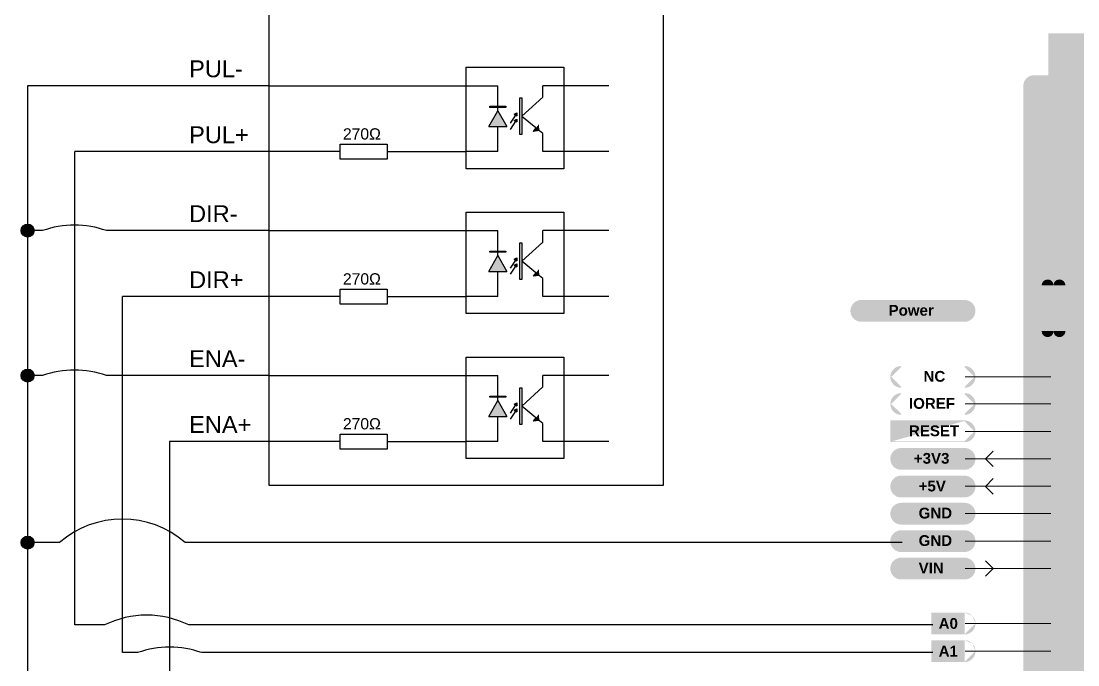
# Model space of a CAD drawing. Header units: millimetres. Extents: x 1 to 623, y -49 to 60.
# Drawn here: x 332.87 to 343.91, y 22.7 to 29.43 of the extents above; entities that cross this region are included whole.
import ezdxf

# ---------------------------------------------------------------- set-up
doc = ezdxf.new("R2010")
doc.units = ezdxf.units.MM
doc.header["$LTSCALE"] = 0.1
doc.layers.add('PDF6_Geometry', color=7, linetype='Continuous')
doc.layers.add('PDF6_Solid Fills', color=7, linetype='Continuous', true_color=0x8b8f90)
doc.layers.add('PDF6_Text', color=7, linetype='Continuous', true_color=0xffffff)
doc.styles.add('PDF RobotoMono Bold', font='arialbd.ttf')
doc.styles.get("Standard").update_dxf_attribs({"font": 'arial.ttf'})

# ---------------------------------------------------------------- blocks, each defined once
blk = doc.blocks.new('ARDUINO')
at = {"layer": 'PDF6_Solid Fills', "lineweight": 20, "true_color": 0x308c97, "transparency": 33554559}
blk.add_hatch(color=145, dxfattribs=at).paths.add_polyline_path([(364.414, 28.879), (364.476, 28.879), (364.476, 28.879), (364.538, 28.879), (364.538, 29.232), (364.476, 29.232), (364.476, 29.232), (364.414, 29.232), (364.352, 29.232), (364.29, 29.232), (364.228, 29.232), (364.165, 29.232), (364.103, 29.232), (364.041, 29.232), (363.979, 29.232), (363.917, 29.232), (363.854, 29.232), (363.792, 29.232), (363.73, 29.232), (363.668, 29.232), (363.606, 29.232), (363.543, 29.232), (363.481, 29.232), (363.419, 29.232), (363.363, 29.232), (363.357, 29.232), (363.301, 29.232), (363.301, 28.879), (363.357, 28.879), (363.363, 28.879), (363.419, 28.879), (363.419, 28.106), (363.419, 27.808), (363.419, 27.589), (363.543, 27.589), (363.668, 27.589), (363.792, 27.589), (363.869, 27.589), (363.917, 27.589), (364.041, 27.589), (364.165, 27.589), (364.166, 27.589), (364.29, 27.589), (364.414, 27.589)])
at = {"layer": 'PDF6_Solid Fills', "lineweight": 20, "true_color": 0xec7e40, "transparency": 33554559}
blk.add_hatch(color=23, dxfattribs=at).paths.add_polyline_path([(364.414, 28.879), (364.476, 28.879), (364.476, 28.879), (364.538, 28.879), (364.538, 29.232), (364.476, 29.232), (364.476, 29.232), (364.414, 29.232), (364.352, 29.232), (364.29, 29.232), (364.228, 29.232), (364.165, 29.232), (364.103, 29.232), (364.041, 29.232), (363.979, 29.232), (363.917, 29.232), (363.854, 29.232), (363.792, 29.232), (363.73, 29.232), (363.668, 29.232), (363.606, 29.232), (363.543, 29.232), (363.481, 29.232), (363.419, 29.232), (363.363, 29.232), (363.357, 29.232), (363.301, 29.232), (363.301, 28.879), (363.357, 28.879), (363.363, 28.879), (363.419, 28.879), (363.419, 28.106), (363.419, 27.808), (363.419, 27.589), (363.543, 27.589), (363.668, 27.589), (363.792, 27.589), (363.869, 27.589), (363.917, 27.589), (364.041, 27.589), (364.165, 27.589), (364.166, 27.589), (364.29, 27.589), (364.414, 27.589)])
at = {"layer": 'PDF6_Solid Fills', "lineweight": 20, "true_color": 0x11100d, "transparency": 33554559}
for points in [[(364.414, 28.879), (364.476, 28.879), (364.476, 28.879), (364.538, 28.879), (364.538, 29.232), (364.476, 29.232), (364.476, 29.232), (364.414, 29.232), (364.352, 29.232), (364.29, 29.232), (364.228, 29.232), (364.165, 29.232), (364.103, 29.232), (364.041, 29.232), (363.979, 29.232), (363.917, 29.232), (363.854, 29.232), (363.792, 29.232), (363.73, 29.232), (363.668, 29.232), (363.606, 29.232), (363.543, 29.232), (363.481, 29.232), (363.419, 29.232), (363.363, 29.232), (363.357, 29.232), (363.301, 29.232), (363.301, 28.879), (363.357, 28.879), (363.363, 28.879), (363.419, 28.879), (363.419, 28.106), (363.419, 27.808), (363.419, 27.589), (363.543, 27.589), (363.668, 27.589), (363.792, 27.589), (363.869, 27.589), (363.917, 27.589), (364.041, 27.589), (364.165, 27.589), (364.166, 27.589), (364.29, 27.589), (364.414, 27.589)], [(363.354, 26.205), (363.354, 26.205), (363.478, 26.205), (363.478, 26.257), (363.478, 26.261), (363.478, 26.31), (363.478, 26.314), (363.478, 26.363), (363.478, 26.367), (363.478, 26.415), (363.478, 26.419), (363.478, 26.468), (363.478, 26.472), (363.478, 26.521), (363.478, 26.525), (363.478, 26.574), (363.478, 26.578), (363.478, 26.626), (363.478, 26.63), (363.478, 26.683), (363.354, 26.683), (363.354, 26.683), (363.23, 26.683), (363.23, 26.63), (363.23, 26.626), (363.23, 26.578), (363.23, 26.574), (363.23, 26.525), (363.23, 26.521), (363.23, 26.472), (363.23, 26.468), (363.23, 26.419), (363.23, 26.415), (363.23, 26.367), (363.23, 26.363), (363.23, 26.314), (363.23, 26.31), (363.23, 26.261), (363.23, 26.257), (363.23, 26.205)]]:
    blk.add_hatch(color=28, dxfattribs=at).paths.add_polyline_path(points)
at = {"layer": 'PDF6_Solid Fills', "lineweight": 20, "true_color": 0x017481, "transparency": 33554559}
for points in [[(367.338, 17.415), (363.469, 17.415), (363.182, 17.702), (363.152, 17.702), (363.14, 17.702), (363.13, 17.704), (363.119, 17.706), (363.108, 17.71), (363.098, 17.715), (363.089, 17.72), (363.08, 17.727), (363.072, 17.735), (363.065, 17.743), (363.058, 17.752), (363.052, 17.761), (363.047, 17.771), (363.043, 17.782), (363.041, 17.792), (363.04, 17.803), (363.039, 17.814), (363.039, 28.767), (363.04, 28.778), (363.041, 28.789), (363.043, 28.8), (363.047, 28.81), (363.052, 28.821), (363.058, 28.83), (363.065, 28.839), (363.072, 28.847), (363.08, 28.855), (363.089, 28.861), (363.098, 28.867), (363.108, 28.871), (363.119, 28.875), (363.13, 28.878), (363.14, 28.88), (363.152, 28.88), (368.946, 28.88), (368.957, 28.88), (368.968, 28.878), (368.978, 28.875), (368.989, 28.871), (368.999, 28.867), (369.008, 28.861), (369.017, 28.855), (369.026, 28.847), (369.033, 28.839), (369.04, 28.83), (369.045, 28.821), (369.05, 28.81), (369.054, 28.8), (369.056, 28.789), (369.058, 28.778), (369.058, 28.767), (369.058, 28.767), (369.058, 18.559), (369.058, 18.559), (369.058, 17.811), (369.058, 17.8), (369.056, 17.789), (369.054, 17.779), (369.05, 17.768), (369.045, 17.758), (369.04, 17.749), (369.033, 17.74), (369.026, 17.731), (369.017, 17.724), (369.008, 17.717), (368.999, 17.712), (368.989, 17.707), (368.978, 17.703), (368.968, 17.701), (368.957, 17.699), (368.946, 17.699), (367.622, 17.699)], [(363.354, 26.205), (363.354, 26.205), (363.478, 26.205), (363.478, 26.257), (363.478, 26.261), (363.478, 26.31), (363.478, 26.314), (363.478, 26.363), (363.478, 26.367), (363.478, 26.415), (363.478, 26.419), (363.478, 26.468), (363.478, 26.472), (363.478, 26.521), (363.478, 26.525), (363.478, 26.574), (363.478, 26.578), (363.478, 26.626), (363.478, 26.63), (363.478, 26.683), (363.354, 26.683), (363.354, 26.683), (363.23, 26.683), (363.23, 26.63), (363.23, 26.626), (363.23, 26.578), (363.23, 26.574), (363.23, 26.525), (363.23, 26.521), (363.23, 26.472), (363.23, 26.468), (363.23, 26.419), (363.23, 26.415), (363.23, 26.367), (363.23, 26.363), (363.23, 26.314), (363.23, 26.31), (363.23, 26.261), (363.23, 26.257), (363.23, 26.205)]]:
    blk.add_hatch(color=136, dxfattribs=at).paths.add_polyline_path(points)
at = {"layer": 'PDF6_Solid Fills', "lineweight": 20, "transparency": 33554559}
for points in [[(363.27, 27.957, 0.414548), (363.419, 27.808), (363.419, 27.808), (363.419, 28.106), (363.419, 28.106, 0.414547)], [(363.292, 26.745, 0.414096), (363.23, 26.683), (363.23, 26.683), (363.354, 26.683), (363.354, 26.683, 0.414374)], [(363.416, 26.745, 0.414374), (363.354, 26.683), (363.354, 26.683), (363.478, 26.683), (363.478, 26.683, 0.414599)], [(363.292, 26.143, 0.414374), (363.354, 26.205), (363.354, 26.205), (363.23, 26.205), (363.23, 26.205, 0.414096)], [(363.416, 26.143, 0.414599), (363.478, 26.205), (363.478, 26.205), (363.354, 26.205), (363.354, 26.205, 0.414374)]]:
    blk.add_hatch(color=256, dxfattribs=at).paths.add_polyline_path(points)
at = {"layer": 'PDF6_Solid Fills', "lineweight": 20, "true_color": 0xffffff, "transparency": 33554559}
blk.add_hatch(color=7, dxfattribs=at).paths.add_polyline_path([(363.332, 27.123, 0.414167), (363.513, 27.304), (363.513, 27.304, 0.414202), (363.332, 27.484), (363.332, 27.484, 0.414085), (363.152, 27.304), (363.152, 27.304, 0.414051)])
at = {"layer": 'PDF6_Solid Fills', "lineweight": 20, "true_color": 0xe5540f, "transparency": 33554559}
blk.add_hatch(color=32, dxfattribs=at).paths.add_polyline_path([(363.354, 26.205), (363.354, 26.205), (363.478, 26.205), (363.478, 26.257), (363.478, 26.261), (363.478, 26.31), (363.478, 26.314), (363.478, 26.363), (363.478, 26.367), (363.478, 26.415), (363.478, 26.419), (363.478, 26.468), (363.478, 26.472), (363.478, 26.521), (363.478, 26.525), (363.478, 26.574), (363.478, 26.578), (363.478, 26.626), (363.478, 26.63), (363.478, 26.683), (363.354, 26.683), (363.354, 26.683), (363.23, 26.683), (363.23, 26.63), (363.23, 26.626), (363.23, 26.578), (363.23, 26.574), (363.23, 26.525), (363.23, 26.521), (363.23, 26.472), (363.23, 26.468), (363.23, 26.419), (363.23, 26.415), (363.23, 26.367), (363.23, 26.363), (363.23, 26.314), (363.23, 26.31), (363.23, 26.261), (363.23, 26.257), (363.23, 26.205)])
at = {"layer": 'PDF6_Solid Fills', "lineweight": 20, "true_color": 0x1da086, "transparency": 33554559}
blk.add_hatch(color=134, dxfattribs=at).paths.add_polyline_path([(361.346, 26.303), (362.425, 26.303), (362.425, 26.303, 0.412459), (362.539, 26.417), (362.539, 26.417, 0.412459), (362.425, 26.531), (362.425, 26.531), (361.346, 26.531), (361.346, 26.531, 0.414243), (361.232, 26.417), (361.232, 26.417, 0.414243)])
at = {"layer": 'PDF6_Solid Fills', "lineweight": 20, "true_color": 0xbdc7c7, "transparency": 33554559}
h = blk.add_hatch(color=9, dxfattribs=at)
h.paths.add_polyline_path([(362.425, 25.841), (361.763, 25.841)], flags=0)
h.paths.add_polyline_path([(361.763, 25.841, 0.412497), (361.649, 25.727)], flags=0)
h.paths.add_polyline_path([(361.649, 25.727, 0.412497), (361.763, 25.613)], flags=0)
h.paths.add_polyline_path([(361.763, 25.613), (362.425, 25.613)], flags=0)
h.paths.add_polyline_path([(362.425, 25.613, 0.414243), (362.539, 25.727)], flags=0)
h.paths.add_polyline_path([(362.539, 25.727, 0.414243), (362.425, 25.841)], flags=0)
h.paths.add_polyline_path([(362.529, 25.727, 0.413512), (362.425, 25.831)], flags=0)
h.paths.add_polyline_path([(362.425, 25.624, 0.413512), (362.529, 25.727)], flags=0)
h.paths.add_polyline_path([(362.425, 25.624), (361.763, 25.624)], flags=0)
h.paths.add_polyline_path([(361.659, 25.727, 0.413553), (361.763, 25.624)], flags=0)
h.paths.add_polyline_path([(361.763, 25.831, 0.413553), (361.659, 25.727)], flags=0)
h.paths.add_polyline_path([(361.763, 25.831), (362.425, 25.831)], flags=0)
at = {"layer": 'PDF6_Solid Fills', "lineweight": 20, "true_color": 0xffffff, "transparency": 33554559}
h = blk.add_hatch(color=7, dxfattribs=at)
h.paths.add_polyline_path([(361.654, 25.727, 0.413535), (361.763, 25.618)], flags=0)
h.paths.add_polyline_path([(361.763, 25.836, 0.413535), (361.654, 25.727)], flags=0)
h.paths.add_polyline_path([(361.763, 25.836), (362.425, 25.836)], flags=0)
h.paths.add_polyline_path([(362.534, 25.727, 0.413575), (362.425, 25.836)], flags=0)
h.paths.add_polyline_path([(362.425, 25.618, 0.413575), (362.534, 25.727)], flags=0)
at = {"layer": 'PDF6_Solid Fills', "lineweight": 20, "true_color": 0x8a7867, "transparency": 33554559}
for points in [[(363.397, 25.656), (363.397, 25.799), (363.397, 25.799), (363.254, 25.799), (363.254, 25.799), (363.254, 25.656), (363.254, 25.656)], [(363.397, 25.369), (363.397, 25.513), (363.397, 25.513), (363.254, 25.513), (363.254, 25.513), (363.254, 25.369), (363.254, 25.369)], [(363.397, 25.083), (363.397, 25.226), (363.397, 25.226), (363.254, 25.226), (363.254, 25.226), (363.254, 25.083), (363.254, 25.083)], [(363.397, 24.796), (363.397, 24.939), (363.397, 24.939), (363.254, 24.939), (363.254, 24.939), (363.254, 24.796), (363.254, 24.796)], [(363.397, 24.509), (363.397, 24.653), (363.397, 24.653), (363.254, 24.653), (363.254, 24.653), (363.254, 24.509), (363.254, 24.509)], [(363.397, 24.223), (363.397, 24.366), (363.397, 24.366), (363.254, 24.366), (363.254, 24.366), (363.254, 24.223), (363.254, 24.223)], [(363.397, 23.936), (363.397, 24.08), (363.397, 24.08), (363.254, 24.08), (363.254, 24.08), (363.254, 23.936), (363.254, 23.936)], [(363.397, 23.65), (363.397, 23.793), (363.397, 23.793), (363.254, 23.793), (363.254, 23.793), (363.254, 23.65), (363.254, 23.65)], [(363.397, 23.076), (363.397, 23.219), (363.397, 23.219), (363.254, 23.219), (363.254, 23.219), (363.254, 23.076), (363.254, 23.076)], [(363.397, 22.789), (363.397, 22.932), (363.397, 22.932), (363.254, 22.932), (363.254, 22.932), (363.254, 22.789), (363.254, 22.789)]]:
    blk.add_hatch(color=8, dxfattribs=at).paths.add_polyline_path(points)
at = {"layer": 'PDF6_Solid Fills', "lineweight": 20, "true_color": 0xd35400, "transparency": 33554559}
h = blk.add_hatch(color=32, dxfattribs=at)
h.paths.add_polyline_path([(362.425, 25.558), (361.763, 25.558)], flags=0)
h.paths.add_polyline_path([(361.763, 25.558, 0.412497), (361.649, 25.444)], flags=0)
h.paths.add_polyline_path([(361.649, 25.444, 0.412497), (361.763, 25.33)], flags=0)
h.paths.add_polyline_path([(361.763, 25.33), (362.425, 25.33)], flags=0)
h.paths.add_polyline_path([(362.425, 25.33, 0.414243), (362.539, 25.444)], flags=0)
h.paths.add_polyline_path([(362.539, 25.444, 0.414243), (362.425, 25.558)], flags=0)
h.paths.add_polyline_path([(362.529, 25.444, 0.413512), (362.425, 25.548)], flags=0)
h.paths.add_polyline_path([(362.425, 25.341, 0.413512), (362.529, 25.444)], flags=0)
h.paths.add_polyline_path([(362.425, 25.341), (361.763, 25.341)], flags=0)
h.paths.add_polyline_path([(361.659, 25.444, 0.413553), (361.763, 25.341)], flags=0)
h.paths.add_polyline_path([(361.763, 25.548, 0.413553), (361.659, 25.444)], flags=0)
h.paths.add_polyline_path([(361.763, 25.548), (362.425, 25.548)], flags=0)
at = {"layer": 'PDF6_Solid Fills', "lineweight": 20, "true_color": 0xffffff, "transparency": 33554559}
h = blk.add_hatch(color=7, dxfattribs=at)
h.paths.add_polyline_path([(361.654, 25.444, 0.413535), (361.763, 25.336)], flags=0)
h.paths.add_polyline_path([(361.763, 25.553, 0.413535), (361.654, 25.444)], flags=0)
h.paths.add_polyline_path([(361.763, 25.553), (362.425, 25.553)], flags=0)
h.paths.add_polyline_path([(362.534, 25.444, 0.413575), (362.425, 25.553)], flags=0)
h.paths.add_polyline_path([(362.425, 25.336, 0.413575), (362.534, 25.444)], flags=0)
at = {"layer": 'PDF6_Solid Fills', "lineweight": 20, "true_color": 0xd35400, "transparency": 33554559}
h = blk.add_hatch(color=32, dxfattribs=at)
h.paths.add_polyline_path([(362.425, 25.272), (361.649, 25.272), (361.649, 25.045), (362.425, 25.045)], flags=0)
h.paths.add_polyline_path([(362.425, 25.045, 0.414243), (362.539, 25.158)], flags=0)
h.paths.add_polyline_path([(362.539, 25.158, 0.414243), (362.425, 25.272)], flags=0)
h.paths.add_polyline_path([(362.529, 25.158, 0.413512), (362.425, 25.262)], flags=0)
h.paths.add_polyline_path([(362.425, 25.055, 0.413512), (362.529, 25.158)], flags=0)
h.paths.add_polyline_path([(362.425, 25.055), (361.659, 25.055), (361.659, 25.262), (362.425, 25.262)], flags=0)
at = {"layer": 'PDF6_Solid Fills', "lineweight": 20, "true_color": 0xffffff, "transparency": 33554559}
h = blk.add_hatch(color=7, dxfattribs=at)
h.paths.add_polyline_path([(361.654, 25.05), (361.654, 25.267), (362.425, 25.267)], flags=0)
h.paths.add_polyline_path([(362.534, 25.158, 0.413535), (362.425, 25.267)], flags=0)
h.paths.add_polyline_path([(362.425, 25.05, 0.413535), (362.534, 25.158)], flags=0)
at = {"layer": 'PDF6_Solid Fills', "lineweight": 20, "true_color": 0xc11f09, "transparency": 33554559}
for points in [[(362.425, 24.756), (361.763, 24.756), (361.763, 24.756, -0.414212), (361.649, 24.87), (361.649, 24.87, -0.414212), (361.763, 24.984), (361.763, 24.984), (362.425, 24.984), (362.425, 24.984, -0.414243), (362.539, 24.87), (362.539, 24.87, -0.414243)], [(362.425, 24.467), (361.763, 24.467), (361.763, 24.467, -0.414212), (361.649, 24.581), (361.649, 24.581, -0.414212), (361.763, 24.695), (361.763, 24.695), (362.425, 24.695), (362.425, 24.695, -0.414243), (362.539, 24.581), (362.539, 24.581, -0.414243)], [(362.425, 23.61), (361.763, 23.61), (361.763, 23.61, -0.414212), (361.649, 23.724), (361.649, 23.724, -0.414212), (361.763, 23.838), (361.763, 23.838), (362.425, 23.838), (362.425, 23.838, -0.414243), (362.539, 23.724), (362.539, 23.724, -0.414243)]]:
    blk.add_hatch(color=22, dxfattribs=at).paths.add_polyline_path(points)
at = {"layer": 'PDF6_Solid Fills', "lineweight": 20, "true_color": 0x171e21, "transparency": 33554559}
for points in [[(362.425, 24.184), (361.763, 24.184), (361.763, 24.184, -0.414212), (361.649, 24.298), (361.649, 24.298, -0.414212), (361.763, 24.411), (361.763, 24.411), (362.425, 24.411), (362.425, 24.411, -0.414243), (362.539, 24.298), (362.539, 24.298, -0.414243)], [(362.425, 23.897), (361.763, 23.897), (361.763, 23.897, -0.414212), (361.649, 24.011), (361.649, 24.011, -0.414212), (361.763, 24.124), (361.763, 24.124), (362.425, 24.124), (362.425, 24.124, -0.414243), (362.539, 24.011), (362.539, 24.011, -0.414243)]]:
    blk.add_hatch(color=250, dxfattribs=at).paths.add_polyline_path(points)
at = {"layer": 'PDF6_Solid Fills', "lineweight": 20, "transparency": 33554559}
h = blk.add_hatch(color=7, dxfattribs=at)
h.paths.add_polyline_path([(362.425, 23.036, 0.412396), (362.539, 23.15)], flags=0)
h.paths.add_polyline_path([(362.425, 23.036), (362.079, 23.036), (362.079, 23.264), (362.425, 23.264)], flags=0)
h.paths.add_polyline_path([(362.506, 23.23, 0.20006), (362.425, 23.264)], flags=0)
h.paths.add_polyline_path([(362.539, 23.15, 0.197604), (362.506, 23.23)], flags=0)
h = blk.add_hatch(color=7, dxfattribs=at)
h.paths.add_polyline_path([(362.425, 22.747, 0.412396), (362.539, 22.861)], flags=0)
h.paths.add_polyline_path([(362.425, 22.747), (362.079, 22.747), (362.079, 22.975), (362.425, 22.975)], flags=0)
h.paths.add_polyline_path([(362.506, 22.941, 0.20006), (362.425, 22.975)], flags=0)
h.paths.add_polyline_path([(362.539, 22.861, 0.197604), (362.506, 22.941)], flags=0)
at = {"layer": 'PDF6_Geometry', "color": 7, "lineweight": 20, "true_color": 0xffffff}
for points in [[(362.431, 25.728), (363.326, 25.728)], [(362.431, 25.445), (363.326, 25.445)], [(362.431, 25.158), (363.326, 25.158)], [(362.724, 24.791), (362.643, 24.871), (362.724, 24.952)], [(362.431, 24.871), (363.326, 24.871)], [(362.724, 24.502), (362.643, 24.583), (362.724, 24.664)], [(362.431, 24.585), (363.326, 24.585)], [(362.431, 24.298), (363.326, 24.298)], [(362.431, 24.011), (363.326, 24.011)], [(362.643, 23.805), (362.724, 23.724), (362.643, 23.643)], [(362.431, 23.724), (363.326, 23.724)], [(362.431, 23.15), (363.326, 23.15)], [(362.431, 22.861), (363.326, 22.861)]]:
    blk.add_lwpolyline(points, dxfattribs=at)
at = {"layer": 'PDF6_Geometry', "color": 9, "lineweight": 20, "true_color": 0xbcc6c6}
for points in [[(362.431, 25.728), (363.326, 25.728)], [(362.431, 25.445), (363.326, 25.445)], [(362.431, 25.158), (363.326, 25.158)], [(362.724, 24.791), (362.643, 24.871), (362.724, 24.952)], [(362.431, 24.871), (363.326, 24.871)], [(362.724, 24.502), (362.643, 24.583), (362.724, 24.664)], [(362.431, 24.585), (363.326, 24.585)], [(362.431, 24.298), (363.326, 24.298)], [(362.431, 24.011), (363.326, 24.011)], [(362.643, 23.805), (362.724, 23.724), (362.643, 23.643)], [(362.431, 23.724), (363.326, 23.724)], [(362.431, 23.15), (363.326, 23.15)], [(362.431, 22.861), (363.326, 22.861)]]:
    blk.add_lwpolyline(points, dxfattribs=at)
at = {"layer": 'PDF6_Solid Fills', "color": 8, "lineweight": 20, "true_color": 0x8a7867, "transparency": 33554559}
blk.add_solid([(364.538, 29.232), (363.301, 29.232), (364.538, 29.319), (363.301, 29.319)], dxfattribs=at)
at = {"layer": 'PDF6_Solid Fills', "color": 28, "lineweight": 20, "true_color": 0x11100d, "transparency": 33554559}
for points in [[(363.469, 25.871), (363.182, 25.871), (363.469, 25.584), (363.182, 25.584)], [(363.469, 25.871), (363.182, 25.871), (363.469, 25.584), (363.182, 25.584)], [(363.469, 25.584), (363.182, 25.584), (363.469, 25.298), (363.182, 25.298)], [(363.469, 25.584), (363.182, 25.584), (363.469, 25.298), (363.182, 25.298)], [(363.469, 25.298), (363.182, 25.298), (363.469, 25.011), (363.182, 25.011)], [(363.469, 25.298), (363.182, 25.298), (363.469, 25.011), (363.182, 25.011)], [(363.469, 25.011), (363.182, 25.011), (363.469, 24.724), (363.182, 24.724)], [(363.469, 25.011), (363.182, 25.011), (363.469, 24.724), (363.182, 24.724)], [(363.469, 24.724), (363.182, 24.724), (363.469, 24.438), (363.182, 24.438)], [(363.469, 24.724), (363.182, 24.724), (363.469, 24.438), (363.182, 24.438)], [(363.469, 24.438), (363.182, 24.438), (363.469, 24.151), (363.182, 24.151)], [(363.469, 24.438), (363.182, 24.438), (363.469, 24.151), (363.182, 24.151)], [(363.469, 24.151), (363.182, 24.151), (363.469, 23.865), (363.182, 23.865)], [(363.469, 24.151), (363.182, 24.151), (363.469, 23.865), (363.182, 23.865)], [(363.469, 23.865), (363.182, 23.865), (363.469, 23.578), (363.182, 23.578)], [(363.469, 23.865), (363.182, 23.865), (363.469, 23.578), (363.182, 23.578)], [(363.469, 23.262), (363.182, 23.262), (363.469, 23.607), (363.182, 23.607)], [(363.469, 23.291), (363.182, 23.291), (363.469, 23.004), (363.182, 23.004)], [(363.469, 23.291), (363.182, 23.291), (363.469, 23.004), (363.182, 23.004)], [(363.469, 23.004), (363.182, 23.004), (363.469, 22.717), (363.182, 22.717)], [(363.469, 23.004), (363.182, 23.004), (363.469, 22.717), (363.182, 22.717)]]:
    blk.add_solid(points, dxfattribs=at)
at = {"layer": 'PDF6_Solid Fills', "color": 32, "lineweight": 20, "true_color": 0xe5540f, "transparency": 33554559}
for points in [[(363.469, 25.871), (363.182, 25.871), (363.469, 25.584), (363.182, 25.584)], [(363.469, 25.871), (363.182, 25.871), (363.469, 25.584), (363.182, 25.584)], [(363.469, 25.584), (363.182, 25.584), (363.469, 25.298), (363.182, 25.298)], [(363.469, 25.584), (363.182, 25.584), (363.469, 25.298), (363.182, 25.298)], [(363.469, 25.298), (363.182, 25.298), (363.469, 25.011), (363.182, 25.011)], [(363.469, 25.298), (363.182, 25.298), (363.469, 25.011), (363.182, 25.011)], [(363.469, 25.011), (363.182, 25.011), (363.469, 24.724), (363.182, 24.724)], [(363.469, 25.011), (363.182, 25.011), (363.469, 24.724), (363.182, 24.724)], [(363.469, 24.724), (363.182, 24.724), (363.469, 24.438), (363.182, 24.438)], [(363.469, 24.724), (363.182, 24.724), (363.469, 24.438), (363.182, 24.438)], [(363.469, 24.438), (363.182, 24.438), (363.469, 24.151), (363.182, 24.151)], [(363.469, 24.438), (363.182, 24.438), (363.469, 24.151), (363.182, 24.151)], [(363.469, 24.151), (363.182, 24.151), (363.469, 23.865), (363.182, 23.865)], [(363.469, 24.151), (363.182, 24.151), (363.469, 23.865), (363.182, 23.865)], [(363.469, 23.865), (363.182, 23.865), (363.469, 23.578), (363.182, 23.578)], [(363.469, 23.865), (363.182, 23.865), (363.469, 23.578), (363.182, 23.578)], [(363.469, 23.291), (363.182, 23.291), (363.469, 23.004), (363.182, 23.004)], [(363.469, 23.291), (363.182, 23.291), (363.469, 23.004), (363.182, 23.004)], [(363.469, 23.004), (363.182, 23.004), (363.469, 22.717), (363.182, 22.717)], [(363.469, 23.004), (363.182, 23.004), (363.469, 22.717), (363.182, 22.717)]]:
    blk.add_solid(points, dxfattribs=at)
at = {"layer": 'PDF6_Solid Fills', "color": 136, "lineweight": 20, "true_color": 0x017481, "transparency": 33554559}
for points in [[(363.469, 25.871), (363.182, 25.871), (363.469, 25.584), (363.182, 25.584)], [(363.469, 25.584), (363.182, 25.584), (363.469, 25.298), (363.182, 25.298)], [(363.469, 25.298), (363.182, 25.298), (363.469, 25.011), (363.182, 25.011)], [(363.469, 25.011), (363.182, 25.011), (363.469, 24.724), (363.182, 24.724)], [(363.469, 24.724), (363.182, 24.724), (363.469, 24.438), (363.182, 24.438)], [(363.469, 24.438), (363.182, 24.438), (363.469, 24.151), (363.182, 24.151)], [(363.469, 24.151), (363.182, 24.151), (363.469, 23.865), (363.182, 23.865)], [(363.469, 23.865), (363.182, 23.865), (363.469, 23.578), (363.182, 23.578)], [(363.469, 23.291), (363.182, 23.291), (363.469, 23.004), (363.182, 23.004)], [(363.469, 23.004), (363.182, 23.004), (363.469, 22.717), (363.182, 22.717)]]:
    blk.add_solid(points, dxfattribs=at)
at = {"layer": 'PDF6_Text', "lineweight": 20, "char_height": 0.1126, "attachment_point": 4, "style": 'PDF RobotoMono Bold'}
for s, insert in [('Power', (361.631, 26.422)), ('+3V3', (361.895, 24.875)), ('+5V', (361.945, 24.586)), ('GND', (361.945, 24.303)), ('GND', (361.945, 24.016)), ('VIN', (361.945, 23.729))]:
    blk.add_mtext(s, dxfattribs=dict(at, insert=insert))
at = {"layer": 'PDF6_Text', "color": 9, "lineweight": 20, "true_color": 0xbdc7c7, "insert": (361.996, 25.732), "char_height": 0.1126, "attachment_point": 4, "style": 'PDF RobotoMono Bold'}
blk.add_mtext('NC', dxfattribs=at)
at = {"layer": 'PDF6_Text', "color": 32, "lineweight": 20, "true_color": 0xd35400, "char_height": 0.1126, "attachment_point": 4, "style": 'PDF RobotoMono Bold'}
for s, insert in [('IOREF', (361.844, 25.449)), ('RESET', (361.844, 25.163)), ('A0', (362.154, 23.15)), ('A1', (362.154, 22.861))]:
    blk.add_mtext(s, dxfattribs=dict(at, insert=insert))

msp = doc.modelspace()

# ---------------------------------------------------------------- hatches: boundary and pattern name
h = msp.add_hatch(color=256)
h.dxf.hatch_style = 1
h.paths.add_polyline_path([(337.756, 28.328), (337.851, 28.328), (337.947, 28.328), (337.851, 28.495)])
h = msp.add_hatch(color=256)
h.dxf.hatch_style = 1
h.paths.add_polyline_path([(338.024, 28.457), (338.037, 28.449), (338.05, 28.441), (338.051, 28.472)])
h = msp.add_hatch(color=256)
h.dxf.hatch_style = 1
h.paths.add_polyline_path([(338.024, 28.393), (338.037, 28.385), (338.05, 28.377), (338.051, 28.408)])
h = msp.add_hatch(color=256)
h.dxf.hatch_style = 1
h.paths.add_polyline_path([(338.22, 28.279), (338.286, 28.287), (338.28, 28.352), (338.25, 28.316)])
h = msp.add_hatch(color=256)
h.dxf.hatch_style = 1
h.paths.add_polyline_path([(333.007, 27.242, 1), (332.871, 27.242, 1)])
h = msp.add_hatch(color=256)
h.dxf.hatch_style = 1
h.paths.add_polyline_path([(337.756, 26.814), (337.851, 26.814), (337.947, 26.814), (337.851, 26.98)])
h = msp.add_hatch(color=256)
h.dxf.hatch_style = 1
h.paths.add_polyline_path([(338.024, 26.943), (338.037, 26.934), (338.05, 26.926), (338.051, 26.957)])
h = msp.add_hatch(color=256)
h.dxf.hatch_style = 1
h.paths.add_polyline_path([(338.024, 26.879), (338.037, 26.871), (338.05, 26.862), (338.051, 26.893)])
h = msp.add_hatch(color=256)
h.dxf.hatch_style = 1
h.paths.add_polyline_path([(338.22, 26.764), (338.286, 26.772), (338.28, 26.838), (338.25, 26.801)])
h = msp.add_hatch(color=256)
h.dxf.hatch_style = 1
h.paths.add_polyline_path([(333.007, 25.727, 1), (332.871, 25.727, 1)])
h = msp.add_hatch(color=256)
h.dxf.hatch_style = 1
h.paths.add_polyline_path([(337.756, 25.299), (337.851, 25.299), (337.947, 25.299), (337.851, 25.465)])
h = msp.add_hatch(color=256)
h.dxf.hatch_style = 1
h.paths.add_polyline_path([(338.024, 25.428), (338.037, 25.42), (338.05, 25.412), (338.051, 25.442)])
h = msp.add_hatch(color=256)
h.dxf.hatch_style = 1
h.paths.add_polyline_path([(338.024, 25.364), (338.037, 25.356), (338.05, 25.348), (338.051, 25.378)])
h = msp.add_hatch(color=256)
h.dxf.hatch_style = 1
h.paths.add_polyline_path([(338.22, 25.25), (338.286, 25.257), (338.28, 25.323), (338.25, 25.286)])
h = msp.add_hatch(color=256)
h.dxf.hatch_style = 1
h.paths.add_polyline_path([(333.007, 23.981, 1), (332.871, 23.981, 1)])

# ---------------------------------------------------------------- linework, layer by layer
for p, q in [((335.463, 28.756), (332.939, 28.756)), ((332.939, 28.756), (332.939, 17.095)), ((335.463, 28.756), (337.52, 28.756)), ((337.52, 28.756), (337.851, 28.756)), ((337.851, 28.495), (337.851, 28.756)), ((339.013, 28.756), (338.322, 28.756)), ((338.322, 28.637), (338.322, 28.756)), ((338.103, 28.437), (338.322, 28.637)), ((337.756, 28.328), (337.851, 28.495)), ((337.851, 28.495), (337.947, 28.328)), ((338.037, 28.449), (337.982, 28.363)), ((338.037, 28.385), (337.982, 28.299)), ((338.024, 28.457), (338.051, 28.472)), ((338.024, 28.457), (338.037, 28.449)), ((338.024, 28.393), (338.051, 28.408)), ((338.024, 28.393), (338.037, 28.385)), ((338.037, 28.449), (338.05, 28.441)), ((338.037, 28.385), (338.05, 28.377)), ((338.051, 28.472), (338.05, 28.441)), ((338.051, 28.408), (338.05, 28.377)), ((338.25, 28.316), (338.103, 28.435)), ((337.756, 28.328), (337.851, 28.328)), ((337.851, 28.328), (337.947, 28.328)), ((337.851, 28.067), (337.851, 28.328)), ((338.25, 28.316), (338.22, 28.279)), ((338.286, 28.287), (338.22, 28.279)), ((338.322, 28.255), (338.286, 28.285)), ((338.322, 28.067), (338.322, 28.255)), ((336.205, 28.067), (333.434, 28.067)), ((333.434, 23.121), (333.434, 28.067)), ((336.696, 28.067), (337.52, 28.067)), ((337.851, 28.067), (337.52, 28.067)), ((339.013, 28.067), (338.322, 28.067)), ((333.095, 27.242), (332.939, 27.242)), ((335.463, 27.242), (333.763, 27.242)), ((335.463, 27.242), (337.52, 27.242)), ((337.52, 27.242), (337.851, 27.242)), ((337.851, 26.98), (337.851, 27.242)), ((339.013, 27.242), (338.322, 27.242)), ((338.322, 27.122), (338.322, 27.242)), ((338.103, 26.923), (338.322, 27.122)), ((337.756, 26.814), (337.851, 26.98)), ((337.851, 26.98), (337.947, 26.814)), ((338.024, 26.943), (338.051, 26.957)), ((338.024, 26.943), (338.037, 26.934)), ((338.051, 26.957), (338.05, 26.926)), ((338.037, 26.934), (337.982, 26.849)), ((338.037, 26.871), (337.982, 26.785)), ((338.024, 26.879), (338.051, 26.893)), ((338.024, 26.879), (338.037, 26.871)), ((338.037, 26.934), (338.05, 26.926)), ((338.037, 26.871), (338.05, 26.862)), ((338.051, 26.893), (338.05, 26.862)), ((338.25, 26.801), (338.103, 26.921)), ((337.756, 26.814), (337.851, 26.814)), ((337.851, 26.814), (337.947, 26.814)), ((337.851, 26.552), (337.851, 26.814)), ((338.25, 26.801), (338.22, 26.764)), ((338.286, 26.772), (338.22, 26.764)), ((338.322, 26.741), (338.286, 26.77)), ((338.322, 26.552), (338.322, 26.741)), ((336.205, 26.552), (333.929, 26.552)), ((333.929, 22.832), (333.929, 26.552)), ((336.696, 26.552), (337.52, 26.552)), ((337.851, 26.552), (337.52, 26.552)), ((339.013, 26.552), (338.322, 26.552)), ((333.095, 25.727), (332.939, 25.727)), ((335.463, 25.727), (333.763, 25.727)), ((335.463, 25.727), (337.52, 25.727)), ((337.52, 25.727), (337.851, 25.727)), ((337.851, 25.465), (337.851, 25.727)), ((339.013, 25.727), (338.322, 25.727)), ((338.322, 25.608), (338.322, 25.727)), ((338.103, 25.408), (338.322, 25.608)), ((337.756, 25.299), (337.851, 25.465)), ((337.851, 25.465), (337.947, 25.299)), ((338.037, 25.42), (337.982, 25.334)), ((338.024, 25.428), (338.051, 25.442)), ((338.024, 25.428), (338.037, 25.42)), ((338.037, 25.42), (338.05, 25.412)), ((338.051, 25.442), (338.05, 25.412)), ((338.25, 25.286), (338.103, 25.406)), ((337.756, 25.299), (337.851, 25.299)), ((337.851, 25.299), (337.947, 25.299)), ((337.851, 25.037), (337.851, 25.299)), ((338.037, 25.356), (337.982, 25.27)), ((338.024, 25.364), (338.051, 25.378)), ((338.024, 25.364), (338.037, 25.356)), ((338.037, 25.356), (338.05, 25.348)), ((338.051, 25.378), (338.05, 25.348)), ((338.25, 25.286), (338.22, 25.25)), ((338.286, 25.257), (338.22, 25.25)), ((338.322, 25.226), (338.286, 25.255)), ((338.322, 25.037), (338.322, 25.226)), ((336.205, 25.037), (334.423, 25.037)), ((334.423, 25.037), (334.423, 22.545)), ((336.696, 25.037), (337.52, 25.037)), ((337.851, 25.037), (337.52, 25.037)), ((339.013, 25.037), (338.322, 25.037)), ((333.272, 23.981), (332.939, 23.981)), ((342.076, 23.981), (334.585, 23.981)), ((333.742, 23.121), (333.434, 23.121)), ((342.396, 23.121), (334.624, 23.121)), ((334.089, 22.832), (333.929, 22.832)), ((342.396, 22.832), (334.758, 22.832))]:
    msp.add_line(p, q)
for points in [[(335.463, 33.574), (339.579, 33.574), (339.579, 24.578), (335.463, 24.578)], [(337.52, 28.949), (338.54, 28.949), (338.54, 27.889), (337.52, 27.889)], [(338.08, 28.628), (338.103, 28.628), (338.103, 28.246), (338.08, 28.246)], [(337.768, 28.542), (337.934, 28.542), (337.934, 28.53), (337.768, 28.53)], [(336.205, 28.145), (336.696, 28.145), (336.696, 27.988), (336.205, 27.988)], [(337.52, 27.435), (338.54, 27.435), (338.54, 26.374), (337.52, 26.374)], [(338.08, 27.114), (338.103, 27.114), (338.103, 26.732), (338.08, 26.732)], [(337.768, 27.028), (337.934, 27.028), (337.934, 27.016), (337.768, 27.016)], [(336.205, 26.631), (336.696, 26.631), (336.696, 26.474), (336.205, 26.474)], [(337.52, 25.92), (338.54, 25.92), (338.54, 24.86), (337.52, 24.86)], [(337.768, 25.513), (337.934, 25.513), (337.934, 25.501), (337.768, 25.501)], [(338.08, 25.599), (338.103, 25.599), (338.103, 25.217), (338.08, 25.217)], [(336.205, 25.116), (336.696, 25.116), (336.696, 24.959), (336.205, 24.959)]]:
    msp.add_lwpolyline(points, close=True)
for centre in [(332.939, 27.242), (332.939, 25.727), (332.939, 23.981)]:
    msp.add_circle(centre, 0.068)
for centre, start, end in [((333.429, 26.299), 70.4737, 109.5263), ((333.429, 24.784), 70.4737, 109.5263), ((333.929, 23.227), 48.9613, 131.0387), ((334.183, 22.223), 63.8309, 116.1691), ((334.423, 21.889), 70.4737, 109.5263)]:
    msp.add_arc(centre, 1, start, end)

# ---------------------------------------------------------------- block references
msp.add_blockref('ARDUINO', (-19.697, -0.014))

# ---------------------------------------------------------------- texts
at = {"attachment_point": 1}
for s, width, gutter_width, insert, char_height in [('{\\fArial|b0|i0|c163|p34;PUL-}', 0.25677, 0.882, (334.626, 29.021), 0.17649), ('{\\fArial|b0|i0|c163|p34;PUL+}', 0.25677, 0.882, (334.626, 28.332), 0.17649), ('{\\fArial|b0|i0|c163|p34;270Ω  }', 0.85059, 0.587, (336.233, 28.311), 0.11747), ('{\\fArial|b0|i0|c163|p34;DIR-}', 0.25677, 0.882, (334.626, 27.507), 0.17649), ('{\\fArial|b0|i0|c163|p34;DIR+}', 0.25677, 0.882, (334.626, 26.817), 0.17649), ('{\\fArial|b0|i0|c163|p34;270Ω  }', 0.85059, 0.587, (336.233, 26.796), 0.11747), ('{\\fArial|b0|i0|c163|p34;ENA-}', 0.25677, 0.882, (334.626, 25.992), 0.17649), ('{\\fArial|b0|i0|c163|p34;ENA+}', 0.25677, 0.882, (334.626, 25.303), 0.17649), ('{\\fArial|b0|i0|c163|p34;270Ω  }', 0.85059, 0.587, (336.233, 25.282), 0.11747)]:
    msp.add_mtext_dynamic_manual_height_columns(s, width=width, gutter_width=gutter_width, heights=[0], dxfattribs=dict(at, insert=insert, char_height=char_height))

doc.saveas('drawing.dxf')
